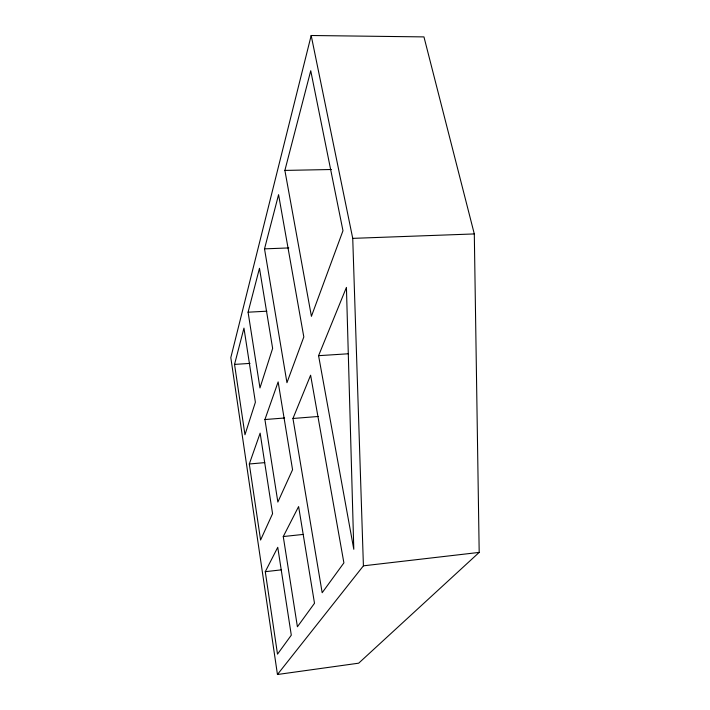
<?xml version="1.0" encoding="UTF-8"?>
<svg xmlns="http://www.w3.org/2000/svg" width="710" height="710" viewBox="0 0 710 710"><rect width="100%" height="100%" fill="white"/><g stroke="black" fill="none" stroke-linecap="round" stroke-linejoin="round"><path stroke-width="1.06" d="M311.184 35.5L230.812 357.636L277.45 674.5L358.674 663.184L479.188 552.407L474.307 233.936L423.959 36.902L311.184 35.5L352.737 238.365L363.413 565.826L277.45 674.5M234.54 364.408L243.956 328.109L255.387 402.242L244.968 434.76L234.54 364.408L250.026 363.396M248.083 312.196L259.478 268.291L272.631 348.379L259.966 387.944L248.083 312.196L266.862 311.202M264.519 248.864L278.577 194.673L303.818 336.948L286.955 382.69L264.519 248.864L288.801 247.932M284.879 170.418L310.74 70.734L342.974 230.723L311.415 316.332L284.879 170.418L331.384 169.504M249.308 463.994L260.144 433.127L272.569 513.685L260.579 540.035L249.308 463.994L264.759 462.627M264.919 419.539L278.142 381.9L292.564 469.718L277.858 502.05L264.919 419.539L284.568 417.995M292.955 418.483L310.607 375.217L343.897 562.879L322.171 592.735L292.955 418.483L318.337 416.477M318.577 355.683L346.427 287.399L353.793 549.283L318.577 355.683L348.45 353.766M265.274 571.692L277.752 547.321L291.295 635.184L277.503 654.15L265.274 571.692L281.559 569.828M283.263 536.547L298.617 506.549L314.503 603.278L297.41 626.77L283.263 536.547L303.055 534.435M363.413 565.826L479.188 552.407M352.737 238.365L474.307 233.936"/></g></svg>
